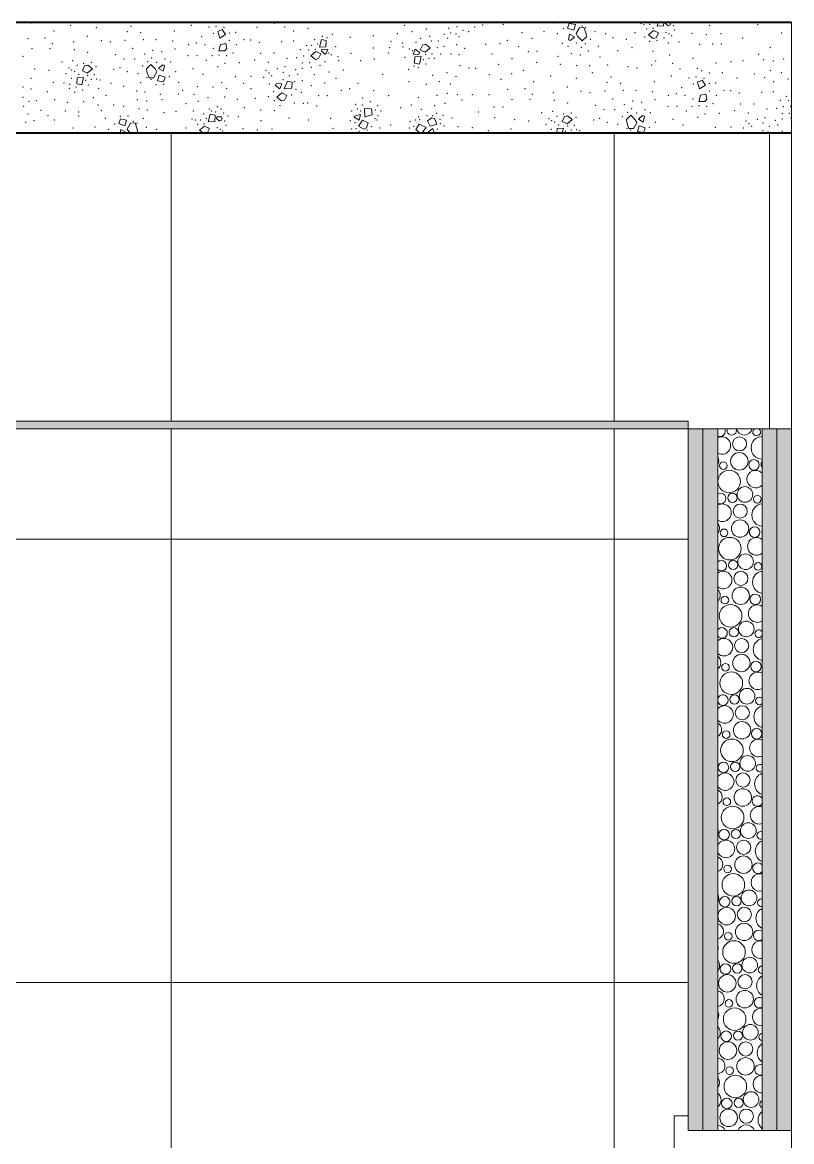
# Model space of a CAD drawing. Header units: metres. Extents: x -1.8 to 75.3, y -2 to 2.8.
# Drawn here: x 54.662 to 55.704, y 0.287 to 1.802 of the extents above; entities that cross this region are included whole.
import ezdxf

# ---------------------------------------------------------------- set-up
doc = ezdxf.new("R2010")
doc.units = ezdxf.units.M
doc.header["$MEASUREMENT"] = 0
for name, color, linetype in [('FORRO.EXEC', 7, 'Continuous'), ('LAJES.EST', 7, 'Continuous'), ('PAREDE CONSTRUIR', 7, 'Continuous')]:
    doc.layers.add(name, color=color, linetype=linetype)
for name, color, linetype, lineweight in [('FORRO.EXEC_Caneta_No__241', 7, 'Continuous', 13), ('LAJES.EST_Caneta_No__1', 7, 'Continuous', 40), ('LAJES.EST_Caneta_No__241', 7, 'Continuous', 13), ('PAREDE CONSTRUIR_Caneta_No__241', 7, 'Continuous', 13)]:
    doc.layers.add(name, color=color, linetype=linetype, lineweight=lineweight)
for name, color, linetype, lineweight, true_color in [('LAJES.EST_Caneta_No__97', 7, 'Continuous', 13, 0x6b6b6b), ('PAREDE CONSTRUIR_Caneta_No__96', 7, 'Continuous', 0, 0xb6b6b6), ('PAREDE CONSTRUIR_Caneta_No__97', 7, 'Continuous', 13, 0x6b6b6b), ('Portas Archicad_Caneta_No__9', 7, 'Continuous', 9, 0x020202)]:
    doc.layers.add(name, color=color, linetype=linetype, lineweight=lineweight, true_color=true_color)

# ---------------------------------------------------------------- blocks, each defined once
blk = doc.blocks.new('*X201', base_point=(18.4635, -1.8982))
at = {"layer": 'LAJES.EST_Caneta_No__241', "color": 7, "linetype": 'Continuous', "lineweight": 13}
for p, q in [((54.9327, 1.7921), (54.9266, 1.7893)), ((54.9293, 1.7804), (54.9266, 1.7893)), ((54.9327, 1.7921), (54.9374, 1.7853)), ((55.4027, 1.8002), (55.4004, 1.794)), ((55.4088, 1.7911), (55.4004, 1.794)), ((55.4027, 1.8002), (55.4109, 1.7988)), ((55.4109, 1.7988), (55.4088, 1.7911)), ((55.4164, 1.7946), (55.4118, 1.7866)), ((55.4224, 1.7949), (55.4164, 1.7946)), ((55.4254, 1.7866), (55.4224, 1.7949)), ((55.5167, 1.7906), (55.5098, 1.785)), ((55.5167, 1.7906), (55.5233, 1.7874)), ((55.5217, 1.7965), (55.523, 1.8018)), ((55.5304, 1.797), (55.5217, 1.7965)), ((55.5306, 1.8018), (55.5304, 1.797)), ((55.5326, 1.8007), (55.5329, 1.8018)), ((55.5367, 1.7973), (55.5326, 1.8007)), ((55.5367, 1.7973), (55.5394, 1.7984)), ((55.5406, 1.8014), (55.5394, 1.7984)), ((55.5406, 1.8014), (55.5404, 1.8018)), ((54.9374, 1.7853), (54.9293, 1.7804)), ((54.9303, 1.7718), (54.9376, 1.7733)), ((54.9376, 1.7733), (54.939, 1.7664)), ((55.0644, 1.7682), (55.067, 1.7785)), ((55.0735, 1.7771), (55.067, 1.7785)), ((55.0735, 1.7771), (55.0731, 1.7687)), ((55.4017, 1.7782), (55.4031, 1.786)), ((55.4042, 1.7772), (55.4017, 1.7782)), ((55.4031, 1.786), (55.4097, 1.7823)), ((55.4097, 1.7823), (55.4042, 1.7772)), ((55.414, 1.7831), (55.4118, 1.7866)), ((55.4201, 1.7768), (55.414, 1.7831)), ((55.4259, 1.7824), (55.4201, 1.7768)), ((55.4254, 1.7866), (55.4259, 1.7824)), ((55.5162, 1.78), (55.5098, 1.785)), ((55.5203, 1.781), (55.5162, 1.78)), ((55.5233, 1.7874), (55.5203, 1.781)), ((54.9303, 1.7718), (54.9283, 1.7633)), ((54.9363, 1.7631), (54.9283, 1.7633)), ((54.939, 1.7664), (54.9363, 1.7631)), ((55.0594, 1.7623), (55.0526, 1.7567)), ((55.0594, 1.7623), (55.0661, 1.7591)), ((55.0661, 1.7591), (55.063, 1.7527)), ((55.0731, 1.7687), (55.0644, 1.7682)), ((55.067, 1.7629), (55.0677, 1.7655)), ((55.0728, 1.7581), (55.067, 1.7629)), ((55.0677, 1.7655), (55.0756, 1.7652)), ((55.0756, 1.7652), (55.0728, 1.7581)), ((55.1912, 1.7586), (55.194, 1.7656)), ((55.1991, 1.7582), (55.1912, 1.7586)), ((55.194, 1.7656), (55.1998, 1.7609)), ((55.1998, 1.7609), (55.1991, 1.7582)), ((55.2007, 1.7647), (55.2038, 1.771)), ((55.2074, 1.7615), (55.2007, 1.7647)), ((55.2038, 1.771), (55.2079, 1.7721)), ((55.2074, 1.7615), (55.2142, 1.7671)), ((55.2079, 1.7721), (55.2142, 1.7671)), ((54.7434, 1.7364), (54.7465, 1.7428)), ((54.7465, 1.7428), (54.7506, 1.7438)), ((54.7506, 1.7438), (54.7569, 1.7388)), ((54.8303, 1.7391), (54.8361, 1.7447)), ((54.8361, 1.7447), (54.8422, 1.7384)), ((54.8464, 1.7393), (54.8519, 1.7444)), ((54.8519, 1.7444), (54.8545, 1.7433)), ((54.8545, 1.7433), (54.853, 1.7355)), ((55.0589, 1.7517), (55.0526, 1.7567)), ((55.063, 1.7527), (55.0589, 1.7517)), ((55.1933, 1.7467), (55.1936, 1.755)), ((55.1933, 1.7467), (55.1998, 1.7453)), ((55.1936, 1.755), (55.2023, 1.7556)), ((55.2023, 1.7556), (55.1998, 1.7453)), ((54.7364, 1.7268), (54.7451, 1.7273)), ((54.7451, 1.7273), (54.7425, 1.717)), ((54.7501, 1.7332), (54.7434, 1.7364)), ((54.7501, 1.7332), (54.7569, 1.7388)), ((54.8307, 1.7349), (54.8303, 1.7391)), ((54.8307, 1.7349), (54.8337, 1.7266)), ((54.8397, 1.7269), (54.8443, 1.7349)), ((54.8422, 1.7384), (54.8443, 1.7349)), ((54.8452, 1.7227), (54.8473, 1.7304)), ((54.853, 1.7355), (54.8464, 1.7393)), ((54.8473, 1.7304), (54.8557, 1.7275)), ((54.8534, 1.7213), (54.8557, 1.7275)), ((54.736, 1.7184), (54.7364, 1.7268)), ((54.736, 1.7184), (54.7425, 1.717)), ((54.8337, 1.7266), (54.8397, 1.7269)), ((54.8534, 1.7213), (54.8452, 1.7227)), ((55.0049, 1.7164), (55.0056, 1.719)), ((55.0107, 1.7116), (55.0049, 1.7164)), ((55.0056, 1.719), (55.0135, 1.7186)), ((55.0135, 1.7186), (55.0107, 1.7116)), ((55.0168, 1.7117), (55.0211, 1.7224)), ((55.0272, 1.7126), (55.0168, 1.7117)), ((55.0275, 1.7209), (55.0211, 1.7224)), ((55.0275, 1.7209), (55.0272, 1.7126)), ((55.5825, 1.7235), (55.5764, 1.7207)), ((55.5791, 1.7118), (55.5764, 1.7207)), ((55.5872, 1.7167), (55.5791, 1.7118)), ((55.5825, 1.7235), (55.5872, 1.7167)), ((55.0135, 1.7062), (55.0066, 1.7006)), ((55.013, 1.6956), (55.0066, 1.7006)), ((55.0135, 1.7062), (55.0201, 1.703)), ((55.0201, 1.703), (55.0171, 1.6966)), ((55.5802, 1.7032), (55.5781, 1.6947)), ((55.5802, 1.7032), (55.5874, 1.7047)), ((55.5888, 1.6978), (55.5862, 1.6945)), ((55.5874, 1.7047), (55.5888, 1.6978)), ((55.0171, 1.6966), (55.013, 1.6956)), ((55.1257, 1.6739), (55.1253, 1.6853)), ((55.1348, 1.6848), (55.1253, 1.6853)), ((55.1348, 1.6848), (55.1358, 1.6765)), ((55.5862, 1.6945), (55.5781, 1.6947)), ((55.7037, 1.6892), (55.7024, 1.6881)), ((55.7037, 1.6871), (55.7024, 1.6881)), ((54.7949, 1.6711), (54.7927, 1.6648)), ((54.7949, 1.6711), (54.8031, 1.6696)), ((54.8031, 1.6696), (54.8011, 1.6619)), ((54.9139, 1.6673), (54.9165, 1.6776)), ((54.9226, 1.6678), (54.9139, 1.6673)), ((54.923, 1.6762), (54.9165, 1.6776)), ((54.923, 1.6762), (54.9226, 1.6678)), ((54.9248, 1.6715), (54.9255, 1.6741)), ((54.9289, 1.6681), (54.9248, 1.6715)), ((54.9255, 1.6741), (54.9318, 1.6738)), ((54.9289, 1.6681), (54.9316, 1.6692)), ((54.9329, 1.6722), (54.9316, 1.6692)), ((54.9329, 1.6722), (54.9318, 1.6738)), ((55.1116, 1.6733), (55.1118, 1.6746)), ((55.1181, 1.6695), (55.1116, 1.6733)), ((55.1118, 1.6746), (55.1198, 1.6769)), ((55.1228, 1.6692), (55.1174, 1.6614)), ((55.1198, 1.6769), (55.1181, 1.6695)), ((55.1228, 1.6692), (55.1304, 1.6658)), ((55.1358, 1.6765), (55.1257, 1.6739)), ((55.2105, 1.6687), (55.2164, 1.6727)), ((55.2143, 1.6613), (55.2105, 1.6687)), ((55.2164, 1.6727), (55.2204, 1.6715)), ((55.2204, 1.6715), (55.2234, 1.664)), ((55.3932, 1.6678), (55.3963, 1.6742)), ((55.3999, 1.6646), (55.3932, 1.6678)), ((55.3963, 1.6742), (55.4004, 1.6752)), ((55.3999, 1.6646), (55.4067, 1.6702)), ((55.4004, 1.6752), (55.4067, 1.6702)), ((55.4801, 1.6705), (55.4859, 1.6761)), ((55.4805, 1.6663), (55.4801, 1.6705)), ((55.4859, 1.6761), (55.492, 1.6698)), ((55.492, 1.6698), (55.4941, 1.6663)), ((55.4963, 1.6707), (55.5018, 1.6758)), ((55.5028, 1.6669), (55.4963, 1.6707)), ((55.5018, 1.6758), (55.5043, 1.6747)), ((55.5043, 1.6747), (55.5028, 1.6669)), ((54.8011, 1.6619), (54.7927, 1.6648)), ((54.7944, 1.6518), (54.7954, 1.6568)), ((54.7954, 1.6568), (54.8019, 1.6531)), ((54.8019, 1.6531), (54.8005, 1.6518)), ((54.8087, 1.6654), (54.8041, 1.6574)), ((54.8062, 1.6539), (54.8041, 1.6574)), ((54.8083, 1.6518), (54.8062, 1.6539)), ((54.8147, 1.6657), (54.8087, 1.6654)), ((54.8176, 1.6574), (54.8147, 1.6657)), ((54.8181, 1.6532), (54.8166, 1.6518)), ((54.8176, 1.6574), (54.8181, 1.6532)), ((54.9089, 1.6614), (54.9021, 1.6558)), ((54.9072, 1.6518), (54.9021, 1.6558)), ((54.9089, 1.6614), (54.9156, 1.6582)), ((54.9125, 1.6518), (54.9123, 1.6518)), ((54.9156, 1.6582), (54.9125, 1.6518)), ((55.1245, 1.6574), (55.1174, 1.6614)), ((55.1283, 1.6591), (55.1245, 1.6574)), ((55.1304, 1.6658), (55.1283, 1.6591)), ((55.1951, 1.6568), (55.1996, 1.6639)), ((55.1951, 1.6568), (55.2007, 1.6518)), ((55.1996, 1.6639), (55.2091, 1.6595)), ((55.2091, 1.6595), (55.2032, 1.6518)), ((55.2118, 1.6535), (55.2177, 1.6581)), ((55.2157, 1.6518), (55.2118, 1.6535)), ((55.2143, 1.6613), (55.2234, 1.664)), ((55.2177, 1.6581), (55.2201, 1.6518)), ((55.3859, 1.6518), (55.3862, 1.6582)), ((55.3862, 1.6582), (55.3949, 1.6587)), ((55.3949, 1.6587), (55.3931, 1.6518)), ((55.4805, 1.6663), (55.4835, 1.658)), ((55.4835, 1.658), (55.4895, 1.6583)), ((55.4895, 1.6583), (55.4941, 1.6663)), ((55.495, 1.6541), (55.4971, 1.6618)), ((55.5033, 1.6527), (55.495, 1.6541)), ((55.4971, 1.6618), (55.5055, 1.6589)), ((55.5033, 1.6527), (55.5055, 1.6589)), ((55.6701, 1.6518), (55.6709, 1.6538)), ((55.6774, 1.6523), (55.6709, 1.6538)), ((55.6774, 1.6523), (55.6773, 1.6518))]:
    blk.add_line(p, q, dxfattribs=at)
for p in [(54.6749, 1.8009), (54.7048, 1.79), (54.7275, 1.7978), (54.7622, 1.7946), (54.8041, 1.7891), (54.8092, 1.7965), (54.8681, 1.79), (54.8909, 1.7979), (54.9149, 1.7953), (54.9243, 1.7965), (54.9352, 1.7945), (54.9508, 1.7883), (54.98, 1.7951), (55.0033, 1.8006), (55.0172, 1.7956), (55.0297, 1.79), (55.0488, 1.7936), (55.1799, 1.7979), (55.1896, 1.789), (55.2092, 1.7926), (55.2392, 1.7939), (55.2506, 1.7959), (55.2589, 1.7912), (55.2591, 1.8014), (55.2665, 1.789), (55.2745, 1.7956), (55.2854, 1.798), (55.3133, 1.7989), (55.3387, 1.7879), (55.3683, 1.7892), (55.3822, 1.8011), (55.3948, 1.7934), (55.42, 1.797), (55.425, 1.7945), (55.4338, 1.8012), (55.4376, 1.789), (55.4917, 1.788), (55.4997, 1.8002), (55.504, 1.7987), (55.5073, 1.7929), (55.5113, 1.799), (55.5161, 1.7936), (55.519, 1.8007), (55.5338, 1.7884), (55.5437, 1.7974), (55.5455, 1.7916), (55.5929, 1.7979), (55.6308, 1.8014), (55.6576, 1.799), (55.6874, 1.8013), (54.6696, 1.7797), (54.6928, 1.7805), (54.7027, 1.7728), (54.7314, 1.7752), (54.7502, 1.7829), (54.7689, 1.7771), (54.7811, 1.7753), (54.8013, 1.7775), (54.8223, 1.7877), (54.8259, 1.7783), (54.8433, 1.7783), (54.8657, 1.7766), (54.8978, 1.7738), (54.9051, 1.7822), (54.9208, 1.787), (54.9426, 1.7775), (54.9427, 1.7874), (54.9621, 1.7782), (54.9712, 1.7779), (54.9832, 1.7746), (55.0132, 1.7756), (55.0293, 1.7765), (55.058, 1.7785), (55.0685, 1.7828), (55.0745, 1.7812), (55.0817, 1.7856), (55.106, 1.7817), (55.1372, 1.784), (55.1611, 1.7763), (55.1699, 1.7864), (55.1765, 1.7738), (55.1951, 1.7749), (55.2015, 1.7802), (55.2136, 1.7827), (55.2158, 1.7765), (55.2255, 1.7767), (55.233, 1.7858), (55.238, 1.7803), (55.2422, 1.7876), (55.2495, 1.786), (55.2533, 1.7825), (55.3088, 1.7728), (55.3189, 1.7774), (55.3523, 1.78), (55.3866, 1.7863), (55.3934, 1.7736), (55.4122, 1.7737), (55.4242, 1.773), (55.4312, 1.7788), (55.4519, 1.7864), (55.462, 1.7812), (55.4801, 1.7786), (55.5048, 1.7818), (55.5113, 1.7759), (55.5216, 1.7773), (55.5307, 1.7804), (55.5366, 1.7738), (55.5379, 1.7864), (55.5413, 1.7839), (55.5512, 1.7754), (55.5688, 1.787), (55.5881, 1.7853), (55.608, 1.7867), (55.6086, 1.7726), (55.6374, 1.7807), (55.6904, 1.7874), (54.6753, 1.7661), (54.6997, 1.7661), (54.7327, 1.765), (54.7506, 1.7611), (54.788, 1.758), (54.8117, 1.7667), (54.8276, 1.7588), (54.8387, 1.764), (54.8509, 1.7621), (54.869, 1.7659), (54.8872, 1.7714), (54.9095, 1.7715), (54.9206, 1.7667), (54.9285, 1.7577), (54.9475, 1.7602), (54.952, 1.7715), (54.9848, 1.7597), (55.0028, 1.7601), (55.0384, 1.765), (55.0467, 1.7704), (55.05, 1.7646), (55.054, 1.7708), (55.0588, 1.7653), (55.0618, 1.7724), (55.0765, 1.7601), (55.0806, 1.7582), (55.0864, 1.7691), (55.1073, 1.7597), (55.1374, 1.767), (55.1576, 1.7605), (55.1596, 1.7674), (55.1774, 1.7683), (55.1861, 1.7656), (55.1902, 1.7636), (55.208, 1.7585), (55.2168, 1.7591), (55.2239, 1.7676), (55.2284, 1.7588), (55.2332, 1.7695), (55.2427, 1.7591), (55.2501, 1.7717), (55.2533, 1.758), (55.2612, 1.7667), (55.2894, 1.7721), (55.298, 1.7591), (55.3343, 1.769), (55.347, 1.7623), (55.3591, 1.7624), (55.401, 1.7693), (55.4053, 1.7594), (55.4175, 1.7576), (55.4189, 1.768), (55.4285, 1.7628), (55.4418, 1.7692), (55.4682, 1.7635), (55.4876, 1.7674), (55.5162, 1.7627), (55.5388, 1.7577), (55.579, 1.7722), (55.5967, 1.7725), (55.6591, 1.7586), (55.675, 1.7675), (54.6631, 1.7558), (54.7156, 1.7483), (54.7302, 1.75), (54.7361, 1.7434), (54.7452, 1.7465), (54.7554, 1.7479), (54.7998, 1.752), (54.8144, 1.7523), (54.8249, 1.7428), (54.8319, 1.7485), (54.8373, 1.7535), (54.8439, 1.7478), (54.8551, 1.7522), (54.8628, 1.748), (54.8864, 1.7568), (54.8985, 1.7569), (54.9112, 1.7502), (54.9188, 1.7567), (54.9367, 1.7464), (54.9388, 1.7567), (54.9561, 1.7472), (54.9769, 1.7509), (54.9954, 1.7475), (55.0205, 1.7532), (55.0336, 1.7542), (55.0413, 1.747), (55.0429, 1.7562), (55.051, 1.7473), (55.0652, 1.7436), (55.0717, 1.7488), (55.0894, 1.7555), (55.0903, 1.75), (55.1204, 1.7501), (55.1388, 1.7523), (55.1804, 1.7546), (55.1923, 1.7426), (55.205, 1.7514), (55.2087, 1.7453), (55.2128, 1.753), (55.22, 1.7533), (55.2549, 1.7431), (55.3072, 1.7451), (55.3249, 1.7526), (55.3583, 1.7478), (55.3872, 1.7557), (55.3904, 1.7449), (55.4128, 1.7432), (55.4302, 1.7432), (55.4444, 1.7548), (55.4548, 1.744), (55.5141, 1.744), (55.5198, 1.7497), (55.5428, 1.7465), (55.5702, 1.7531), (55.6015, 1.7468), (55.6216, 1.7487), (55.6377, 1.7498), (55.6656, 1.7511), (55.679, 1.7497), (55.6928, 1.7524), (54.6787, 1.7385), (54.698, 1.7368), (54.7212, 1.7322), (54.7255, 1.7399), (54.7289, 1.7374), (54.7329, 1.7354), (54.7384, 1.7315), (54.7507, 1.7302), (54.7595, 1.7309), (54.762, 1.742), (54.7857, 1.7381), (54.7942, 1.7403), (54.8042, 1.7351), (54.8186, 1.7325), (54.8613, 1.7282), (54.8696, 1.7352), (54.8932, 1.7393), (54.9068, 1.7313), (54.9266, 1.7418), (54.9506, 1.7281), (54.9716, 1.7287), (54.9887, 1.7273), (54.9922, 1.7368), (54.996, 1.7333), (54.9996, 1.7297), (55.0075, 1.739), (55.0153, 1.7342), (55.0179, 1.7416), (55.0236, 1.7295), (55.032, 1.7377), (55.0349, 1.7315), (55.0412, 1.7395), (55.0532, 1.741), (55.0576, 1.7312), (55.0772, 1.7347), (55.0969, 1.7374), (55.15, 1.7315), (55.1851, 1.7382), (55.1983, 1.741), (55.2179, 1.7302), (55.237, 1.7338), (55.2495, 1.7282), (55.2669, 1.7398), (55.276, 1.7395), (55.2946, 1.731), (55.3247, 1.7323), (55.3404, 1.737), (55.3774, 1.7293), (55.4339, 1.7339), (55.459, 1.7279), (55.4821, 1.7417), (55.4942, 1.7398), (55.5407, 1.7293), (55.5526, 1.7388), (55.5742, 1.7279), (55.5759, 1.7396), (55.582, 1.7364), (55.5921, 1.7333), (55.6098, 1.7336), (55.6531, 1.732), (55.6751, 1.7366), (55.6897, 1.7336), (54.6632, 1.7141), (54.6738, 1.7259), (54.7043, 1.7206), (54.7184, 1.7197), (54.7257, 1.7123), (54.7263, 1.718), (54.7286, 1.7258), (54.735, 1.7143), (54.7477, 1.7231), (54.7515, 1.717), (54.7555, 1.7248), (54.7627, 1.7251), (54.7654, 1.7126), (54.7671, 1.7236), (54.7823, 1.7191), (54.7995, 1.7154), (54.8224, 1.7203), (54.8311, 1.727), (54.8361, 1.7245), (54.843, 1.7174), (54.8533, 1.7178), (54.8739, 1.7204), (54.8992, 1.7149), (54.9204, 1.7141), (54.9322, 1.7203), (54.9387, 1.7126), (54.962, 1.7192), (54.9967, 1.7185), (55.015, 1.724), (55.031, 1.7213), (55.0412, 1.7229), (55.0535, 1.716), (55.0715, 1.7195), (55.0869, 1.7259), (55.1054, 1.712), (55.1167, 1.7193), (55.1855, 1.7214), (55.2091, 1.7178), (55.2269, 1.7216), (55.2415, 1.7185), (55.3103, 1.7248), (55.3546, 1.7214), (55.4, 1.7143), (55.412, 1.726), (55.4539, 1.7205), (55.4721, 1.7191), (55.5179, 1.7214), (55.5549, 1.7136), (55.5647, 1.7267), (55.5706, 1.7184), (55.585, 1.7259), (55.5925, 1.7188), (55.6007, 1.7197), (55.6298, 1.7265), (55.667, 1.727), (55.6795, 1.7214), (55.6987, 1.725), (54.6629, 1.7002), (54.674, 1.7116), (54.6961, 1.7081), (54.7058, 1.697), (54.7329, 1.707), (54.7437, 1.7102), (54.7584, 1.6998), (54.7755, 1.703), (54.8171, 1.709), (54.818, 1.697), (54.8284, 1.7074), (54.8489, 1.7044), (54.851, 1.6971), (54.8733, 1.7048), (54.8791, 1.7096), (54.8945, 1.7045), (54.9137, 1.7), (54.9359, 1.7009), (54.9532, 1.6975), (54.9717, 1.7119), (54.9778, 1.6989), (54.9951, 1.7011), (55.0026, 1.7079), (55.0267, 1.7033), (55.0328, 1.7111), (55.0397, 1.7069), (55.0634, 1.7025), (55.0752, 1.7025), (55.0942, 1.7096), (55.1231, 1.6995), (55.1377, 1.7092), (55.1579, 1.7024), (55.1985, 1.7003), (55.2237, 1.7028), (55.2376, 1.7055), (55.251, 1.704), (55.2715, 1.7038), (55.2938, 1.7038), (55.3194, 1.7111), (55.3251, 1.6975), (55.3426, 1.7119), (55.3495, 1.6975), (55.3525, 1.7042), (55.3812, 1.7066), (55.4187, 1.7085), (55.4309, 1.7067), (55.4511, 1.7089), (55.4615, 1.6981), (55.4757, 1.7097), (55.4932, 1.7097), (55.5155, 1.708), (55.5188, 1.6973), (55.537, 1.7028), (55.5476, 1.7052), (55.5593, 1.7029), (55.5704, 1.6981), (55.5924, 1.709), (55.6019, 1.7029), (55.612, 1.7096), (55.621, 1.7093), (55.633, 1.706), (55.663, 1.7071), (55.6791, 1.7079), (55.6966, 1.7018), (54.6638, 1.6882), (54.6713, 1.6951), (54.6812, 1.6956), (54.6873, 1.6827), (54.7203, 1.682), (54.723, 1.6937), (54.7453, 1.6946), (54.7645, 1.6901), (54.7693, 1.6827), (54.7857, 1.6898), (54.7995, 1.6879), (54.82, 1.685), (54.8304, 1.6953), (54.8313, 1.6833), (54.8835, 1.6916), (54.8936, 1.6819), (54.9006, 1.6948), (54.9152, 1.6844), (54.918, 1.6819), (54.9261, 1.6876), (54.9312, 1.6847), (54.9629, 1.6865), (54.985, 1.683), (55.0032, 1.6821), (55.0035, 1.696), (55.0111, 1.689), (55.0306, 1.6928), (55.0427, 1.692), (55.0484, 1.6925), (55.0606, 1.6885), (55.1082, 1.682), (55.1133, 1.6909), (55.1158, 1.6845), (55.1203, 1.6818), (55.1223, 1.6899), (55.1331, 1.6945), (55.1399, 1.6833), (55.1433, 1.6888), (55.1742, 1.6862), (55.1887, 1.69), (55.2025, 1.684), (55.2204, 1.6892), (55.2346, 1.6923), (55.2575, 1.6966), (55.3009, 1.6871), (55.3129, 1.6872), (55.3825, 1.6964), (55.4004, 1.6925), (55.4378, 1.6895), (55.4496, 1.6834), (55.4642, 1.6837), (55.4774, 1.6902), (55.4871, 1.6849), (55.4885, 1.6954), (55.5007, 1.6935), (55.505, 1.6836), (55.5362, 1.6882), (55.5483, 1.6883), (55.5686, 1.6881), (55.5784, 1.6891), (55.5886, 1.6881), (55.5973, 1.6916), (55.6267, 1.6823), (55.6346, 1.6911), (55.6526, 1.6915), (55.6703, 1.6847), (55.6834, 1.6856), (55.6882, 1.6964), (55.6927, 1.6876), (55.6998, 1.696), (54.6697, 1.6777), (54.6777, 1.6688), (54.697, 1.6754), (54.7055, 1.6697), (54.7385, 1.6752), (54.7386, 1.6805), (54.7745, 1.672), (54.795, 1.6745), (54.8054, 1.6749), (54.8123, 1.6678), (54.826, 1.672), (54.8539, 1.6797), (54.8702, 1.6814), (54.8919, 1.671), (54.8963, 1.6695), (54.9035, 1.6698), (54.9075, 1.6776), (54.9113, 1.6715), (54.924, 1.6803), (54.9349, 1.6789), (54.9359, 1.6682), (54.9406, 1.6749), (54.9547, 1.674), (54.9851, 1.6687), (55.023, 1.6723), (55.0498, 1.6698), (55.0797, 1.6721), (55.1062, 1.6688), (55.1395, 1.6714), (55.1425, 1.6695), (55.1436, 1.6753), (55.1477, 1.6816), (55.1871, 1.6674), (55.1943, 1.6697), (55.1988, 1.6735), (55.1999, 1.6701), (55.2101, 1.6755), (55.2178, 1.6755), (55.2232, 1.6787), (55.2275, 1.6703), (55.2315, 1.676), (55.244, 1.6725), (55.2796, 1.6806), (55.3015, 1.673), (55.3285, 1.6699), (55.3478, 1.6682), (55.3654, 1.6797), (55.3753, 1.6713), (55.3787, 1.6688), (55.38, 1.6814), (55.3827, 1.6668), (55.3859, 1.6748), (55.395, 1.6779), (55.4053, 1.6793), (55.4118, 1.6734), (55.4355, 1.6695), (55.444, 1.6717), (55.454, 1.6665), (55.4747, 1.6742), (55.4817, 1.6799), (55.4937, 1.6792), (55.5126, 1.6794), (55.5194, 1.6666), (55.543, 1.6707), (55.561, 1.6816), (55.5764, 1.6732), (55.5865, 1.6778), (55.6059, 1.6786), (55.642, 1.6682), (55.6452, 1.6789), (55.6573, 1.6704), (55.6677, 1.673), (55.6818, 1.6691), (55.691, 1.6709), (55.6911, 1.6784), (55.7008, 1.6787), (55.703, 1.6724), (54.6667, 1.6665), (54.7309, 1.6587), (54.7605, 1.6601), (54.7788, 1.6571), (54.7871, 1.6642), (54.8173, 1.6653), (54.8298, 1.6599), (54.8441, 1.6572), (54.8542, 1.652), (54.8839, 1.6588), (54.897, 1.6526), (54.8995, 1.6637), (54.9083, 1.6644), (54.9261, 1.6592), (54.9301, 1.6572), (54.9335, 1.6547), (54.9378, 1.6624), (54.961, 1.6578), (54.9803, 1.6561), (55.0003, 1.6575), (55.0826, 1.6582), (55.1082, 1.6574), (55.1127, 1.6661), (55.1141, 1.6577), (55.1182, 1.6539), (55.129, 1.6559), (55.135, 1.6608), (55.1463, 1.659), (55.1607, 1.663), (55.186, 1.659), (55.1921, 1.6611), (55.2241, 1.6574), (55.2282, 1.6648), (55.233, 1.6613), (55.252, 1.6607), (55.2715, 1.6591), (55.2932, 1.6553), (55.3237, 1.6573), (55.3541, 1.652), (55.3711, 1.6636), (55.3784, 1.6572), (55.3883, 1.6629), (55.3975, 1.6545), (55.4005, 1.6616), (55.4053, 1.6562), (55.4093, 1.6623), (55.4125, 1.6565), (55.4169, 1.655), (55.4684, 1.6639), (55.4809, 1.6584), (55.4859, 1.6559), (55.5111, 1.6596), (55.5237, 1.6518), (55.5566, 1.6627), (55.6004, 1.6595), (55.6215, 1.6601), (55.6385, 1.6587), (55.6458, 1.6647), (55.6494, 1.6611), (55.6648, 1.6554), (55.6651, 1.6656), (55.6734, 1.6609), (55.6808, 1.6527), (55.6847, 1.6629), (55.691, 1.6543)]:
    blk.add_point(p, dxfattribs=at)
blk = doc.blocks.new('*X202', base_point=(18.4635, -1.8982))
at = {"layer": 'PAREDE CONSTRUIR_Caneta_No__96', "color": 253, "linetype": 'Continuous', "lineweight": 0, "true_color": 0xb6b6b6}
for centre, radius in [((55.6332, 1.2312), 0.00959), ((55.6329, 1.2076), 0.0118), ((55.6114, 1.2018), 0.00517), ((55.6527, 1.2028), 0.00715), ((55.6192, 1.1804), 0.0153), ((55.6405, 1.1627), 0.0106), ((55.6236, 1.1582), 0.00627), ((55.6573, 1.1563), 0.00517), ((55.6341, 1.1402), 0.00959), ((55.6339, 1.1166), 0.0118), ((55.6123, 1.1108), 0.00517), ((55.6536, 1.1118), 0.00715), ((55.6201, 1.0894), 0.0153), ((55.6414, 1.0717), 0.0106), ((55.6246, 1.0672), 0.00627), ((55.6583, 1.0653), 0.00517), ((55.635, 1.0492), 0.00959), ((55.6348, 1.0256), 0.0118), ((55.6133, 1.0198), 0.00517), ((55.6545, 1.0208), 0.00715), ((55.6211, 0.9984), 0.0153), ((55.6423, 0.9807), 0.0106), ((55.6255, 0.9762), 0.00627), ((55.636, 0.9582), 0.00959), ((55.6357, 0.9346), 0.0118), ((55.6142, 0.9288), 0.00517), ((55.6555, 0.9298), 0.00715), ((55.622, 0.9074), 0.0153), ((55.6433, 0.8897), 0.0106), ((55.6264, 0.8852), 0.00627), ((55.6369, 0.8672), 0.00959), ((55.6366, 0.8436), 0.0118), ((55.6151, 0.8378), 0.00517), ((55.6564, 0.8388), 0.00715), ((55.6229, 0.8164), 0.0153), ((55.6442, 0.7987), 0.0106), ((55.6114, 0.7933), 0.00715), ((55.6273, 0.7942), 0.00627), ((55.6378, 0.7762), 0.00959), ((55.6376, 0.7526), 0.0118), ((55.616, 0.7468), 0.00517), ((55.6238, 0.7254), 0.0153), ((55.6451, 0.7077), 0.0106), ((55.6123, 0.7023), 0.00715), ((55.6283, 0.7032), 0.00627), ((55.6387, 0.6852), 0.00959), ((55.6385, 0.6616), 0.0118), ((55.617, 0.6558), 0.00517), ((55.6248, 0.6344), 0.0153), ((55.646, 0.6167), 0.0106), ((55.6132, 0.6114), 0.00715), ((55.6292, 0.6122), 0.00627), ((55.6157, 0.592), 0.0119), ((55.6397, 0.5942), 0.00959), ((55.6394, 0.5706), 0.0118), ((55.6179, 0.5648), 0.00517), ((55.6257, 0.5434), 0.0153), ((55.647, 0.5257), 0.0106), ((55.6142, 0.5204), 0.00715), ((55.6301, 0.5212), 0.00627), ((55.6166, 0.501), 0.0119), ((55.6406, 0.5032), 0.00959), ((55.6403, 0.4796), 0.0118), ((55.6188, 0.4738), 0.00517), ((55.6266, 0.4524), 0.0153), ((55.6479, 0.4347), 0.0106), ((55.6151, 0.4294), 0.00715), ((55.6311, 0.4302), 0.00627), ((55.6175, 0.41), 0.0119), ((55.6415, 0.4122), 0.00959), ((55.6413, 0.3886), 0.0118), ((55.6197, 0.3828), 0.00517), ((55.6275, 0.3614), 0.0153), ((55.6488, 0.3437), 0.0106), ((55.616, 0.3384), 0.00715), ((55.632, 0.3392), 0.00627), ((55.6184, 0.319), 0.0119), ((55.6424, 0.3212), 0.00959)]:
    blk.add_circle(centre, radius, dxfattribs=at)
for centre, radius, start, end in [((55.6068, 1.2483), 0.00715, 244.7621, 28.5725), ((55.6227, 1.2492), 0.00627, 156.1784, 23.8216), ((55.6396, 1.2537), 0.0106, 190.2924, 349.7076), ((55.6564, 1.2473), 0.00517, 120.4832, 59.5168), ((55.6092, 1.229), 0.0119, 242.7386, 117.2614), ((55.6642, 1.2259), 0.0153, 91.8673, 268.1327), ((55.5946, 1.2082), 0.0106, 329.3579, 30.6421), ((55.6686, 1.2037), 0.00627, 141.8742, 218.1258), ((55.6551, 1.1835), 0.0119, 43.7856, 316.2144), ((55.6077, 1.1573), 0.00715, 236.2157, 123.7843), ((55.6101, 1.138), 0.0119, 237.6039, 122.3961), ((55.6651, 1.1349), 0.0153, 95.3451, 264.6549), ((55.5955, 1.1172), 0.0106, 320.6453, 39.3547), ((55.6696, 1.1127), 0.00627, 159.1517, 200.8483), ((55.656, 1.0925), 0.0119, 49.8931, 310.1069), ((55.6086, 1.0663), 0.00715, 226.7048, 133.2952), ((55.611, 1.047), 0.0119, 232.158, 127.842), ((55.6661, 1.0439), 0.0153, 98.8428, 261.1572), ((55.5964, 1.0262), 0.0106, 313.3224, 46.6776), ((55.657, 1.0015), 0.0119, 55.4937, 304.5063), ((55.6095, 0.9753), 0.00715, 215.3685, 144.6315), ((55.6592, 0.9743), 0.00517, 28.8287, 331.1713), ((55.612, 0.956), 0.0119, 226.2744, 133.7256), ((55.667, 0.9529), 0.0153, 102.3741, 257.6259), ((55.5973, 0.9352), 0.0106, 306.7962, 53.2038), ((55.6579, 0.9105), 0.0119, 60.7396, 299.2604), ((55.6105, 0.8843), 0.00715, 199.0672, 160.9328), ((55.6601, 0.8833), 0.00517, 45.8333, 314.1667), ((55.6129, 0.865), 0.0119, 219.7427, 140.2573), ((55.6679, 0.8619), 0.0153, 105.9538, 254.0462), ((55.5983, 0.8442), 0.0106, 300.7863, 59.2137), ((55.6588, 0.8195), 0.0119, 65.7285, 294.2715), ((55.661, 0.7923), 0.00517, 58.8399, 301.1601), ((55.6138, 0.774), 0.0119, 212.1518, 147.8482), ((55.6688, 0.7709), 0.0153, 109.5988, 250.4012), ((55.5992, 0.7532), 0.0106, 295.132, 64.868), ((55.6573, 0.7478), 0.00715, 26.5898, 333.4102), ((55.6597, 0.7285), 0.0119, 70.5282, 289.4718), ((55.5926, 0.7071), 0.0118, 340.4987, 19.5013), ((55.662, 0.7013), 0.00517, 70.238, 289.762), ((55.6147, 0.683), 0.0119, 202.4281, 157.5719), ((55.6698, 0.6799), 0.0153, 113.3285, 246.6715), ((55.6001, 0.6622), 0.0106, 289.7291, 70.2709), ((55.6582, 0.6568), 0.00715, 40.1335, 319.8665), ((55.6607, 0.6375), 0.0119, 75.1894, 284.8106), ((55.5935, 0.6161), 0.0118, 329.7987, 30.2013), ((55.6629, 0.6103), 0.00517, 80.863, 279.137), ((55.6707, 0.5889), 0.0153, 117.1661, 242.8339), ((55.601, 0.5712), 0.0106, 284.5036, 75.4964), ((55.6592, 0.5659), 0.00715, 50.5908, 309.4092), ((55.5947, 0.5487), 0.00959, 340.5236, 19.4764), ((55.6616, 0.5465), 0.0119, 79.7521, 280.2479), ((55.5944, 0.5251), 0.0118, 321.8034, 38.1966), ((55.6638, 0.5193), 0.00517, 91.1758, 268.8242), ((55.6716, 0.4979), 0.0153, 121.1406, 238.8594), ((55.602, 0.4802), 0.0106, 279.3989, 80.6011), ((55.6601, 0.4749), 0.00715, 59.6577, 300.3423), ((55.5956, 0.4577), 0.00959, 327.7915, 32.2085), ((55.6625, 0.4555), 0.0119, 84.25, 275.75), ((55.5953, 0.4341), 0.0118, 315.0337, 44.9663), ((55.6647, 0.4283), 0.00517, 101.5275, 258.4725), ((55.6725, 0.4069), 0.0153, 125.2896, 234.7104), ((55.6029, 0.3892), 0.0106, 274.3688, 85.6312), ((55.661, 0.3839), 0.00715, 67.9463, 292.0537), ((55.5965, 0.3667), 0.00959, 318.5427, 41.4573), ((55.6634, 0.3645), 0.0119, 88.7124, 271.2876), ((55.5963, 0.3431), 0.0118, 308.9876, 51.0124), ((55.6657, 0.3373), 0.00517, 112.2814, 247.7186), ((55.6735, 0.3159), 0.0153, 129.6636, 230.3364), ((55.6038, 0.2982), 0.0106, 19.6624, 90.6278), ((55.6422, 0.2976), 0.0118, 20.3932, 159.6068)]:
    blk.add_arc(centre, radius, start, end, dxfattribs=at)

msp = doc.modelspace()

# ---------------------------------------------------------------- hatches: boundary and pattern name
at = {"layer": 'FORRO.EXEC', "linetype": 'Continuous', "lineweight": 0, "true_color": 0xffffff}
msp.add_hatch(color=7, dxfattribs=at).paths.add_polyline_path([(55.5637, 1.2618), (51.2632, 1.2618), (51.2632, 1.2518), (55.5637, 1.2518)])
at = {"layer": 'PAREDE CONSTRUIR', "linetype": 'Continuous', "lineweight": 0, "true_color": 0xffffff}
for points in [[(55.5637, 1.2518), (55.5637, 0.3018), (55.5837, 0.3018), (55.5837, 1.2518)], [(55.5837, 1.2518), (55.5837, 0.3018), (55.6037, 0.3018), (55.6037, 1.2518)], [(55.6637, 1.2518), (55.6637, 0.3018), (55.6837, 0.3018), (55.6837, 1.2518)], [(55.6837, 0.3018), (55.7037, 0.3018), (55.7037, 1.2518), (55.6837, 1.2518)]]:
    msp.add_hatch(color=7, dxfattribs=at).paths.add_polyline_path(points)
at = {"layer": 'PAREDE CONSTRUIR_Caneta_No__97', "linetype": 'Continuous', "lineweight": 13, "true_color": 0x6b6b6b}
h = msp.add_hatch(dxfattribs=at)
h.set_pattern_fill('Ceramica_60_x_60_000c', color=251, style=0, pattern_type=2)
h.set_pattern_definition([(0, (51.2632, -1.89824), (0, 0.6), []), (90, (51.2632, -1.89824), (-0.6, 0), [])])
h.paths.add_polyline_path([(53.3644, 1.6518), (53.3644, 1.2618), (55.5637, 1.2618), (55.5637, 1.2518), (55.6737, 1.2518), (55.6737, 1.6518)])
h = msp.add_hatch(dxfattribs=at)
h.set_pattern_fill('Ceramica_60_x_60_000c', color=251, style=0, pattern_type=2)
h.set_pattern_definition([(0, (51.2632, -1.89824), (0, 0.6), []), (90, (51.2632, -1.89824), (-0.6, 0), [])])
h.paths.add_polyline_path([(55.5637, 1.2518), (53.3644, 1.2518), (53.3644, -1.8982), (55.5447, -1.8982), (55.5447, 0.2718), (55.5447, 0.3218), (55.5637, 0.3218)])

# ---------------------------------------------------------------- linework, layer by layer
at = {"layer": 'FORRO.EXEC_Caneta_No__241', "color": 7, "linetype": 'Continuous', "lineweight": 13}
for p, q in [((55.5637, 1.2618), (51.2632, 1.2618)), ((55.5637, 1.2618), (55.5637, 1.2518)), ((55.7037, 1.2518), (55.7037, 1.2618)), ((55.5637, 1.2518), (51.2632, 1.2518))]:
    msp.add_line(p, q, dxfattribs=at)
at = {"layer": 'LAJES.EST_Caneta_No__1', "color": 7, "linetype": 'Continuous', "lineweight": 40}
for p, q in [((55.7037, 1.8018), (51.2632, 1.8018)), ((55.7037, 1.6518), (51.2632, 1.6518))]:
    msp.add_line(p, q, dxfattribs=at)
at = {"layer": 'LAJES.EST_Caneta_No__97', "color": 251, "linetype": 'Continuous', "lineweight": 13, "true_color": 0x6b6b6b}
msp.add_line((55.7037, 1.8018), (55.7037, 1.6518), dxfattribs=at)
at = {"layer": 'PAREDE CONSTRUIR_Caneta_No__241', "color": 7, "linetype": 'Continuous', "lineweight": 13}
for p, q in [((55.6737, 1.2518), (55.6737, 1.6518)), ((55.7037, 1.6518), (55.7037, 1.2618)), ((55.5837, 1.2518), (55.5837, 0.3018)), ((55.6037, 1.2518), (55.6037, 0.3018)), ((55.6637, 1.2518), (55.6637, 0.3018)), ((55.6837, 1.2518), (55.6837, 0.3018))]:
    msp.add_line(p, q, dxfattribs=at)
at = {"layer": 'PAREDE CONSTRUIR_Caneta_No__241', "color": 7, "linetype": 'Continuous', "lineweight": 13, "flags": 128}
for points in [[(55.5637, 1.2518), (55.5637, 0.3218), (55.5637, 0.3018)], [(55.7037, 1.2518), (55.6837, 1.2518), (55.6637, 1.2518), (55.6037, 1.2518), (55.5837, 1.2518), (55.5637, 1.2518)], [(55.7037, 1.2518), (55.7037, 0.3118), (55.7037, 0.3018)], [(55.7037, 0.3018), (55.6837, 0.3018), (55.6637, 0.3018), (55.6037, 0.3018), (55.5837, 0.3018), (55.5637, 0.3018)]]:
    msp.add_lwpolyline(points, dxfattribs=at)
at = {"layer": 'Portas Archicad_Caneta_No__9', "color": 18, "linetype": 'Continuous', "lineweight": 9, "true_color": 0x020202}
for p, q in [((55.5447, 0.3218), (55.5447, 0.2718)), ((55.5637, 0.3218), (55.5447, 0.3218))]:
    msp.add_line(p, q, dxfattribs=at)
at = {"layer": 'Portas Archicad_Caneta_No__9', "color": 18, "linetype": 'Continuous', "lineweight": 9, "true_color": 0x020202, "flags": 128}
msp.add_lwpolyline([(55.7037, 0.3018), (55.7037, 0.2618), (55.7037, 0.2518)], dxfattribs=at)

# ---------------------------------------------------------------- block references
at = {"layer": 'LAJES.EST', "lineweight": 0}
msp.add_blockref('*X201', (18.4635, -1.8982), dxfattribs=at)
at = {"layer": 'PAREDE CONSTRUIR', "lineweight": 0}
msp.add_blockref('*X202', (18.4635, -1.8982), dxfattribs=at)

doc.saveas('drawing.dxf')
